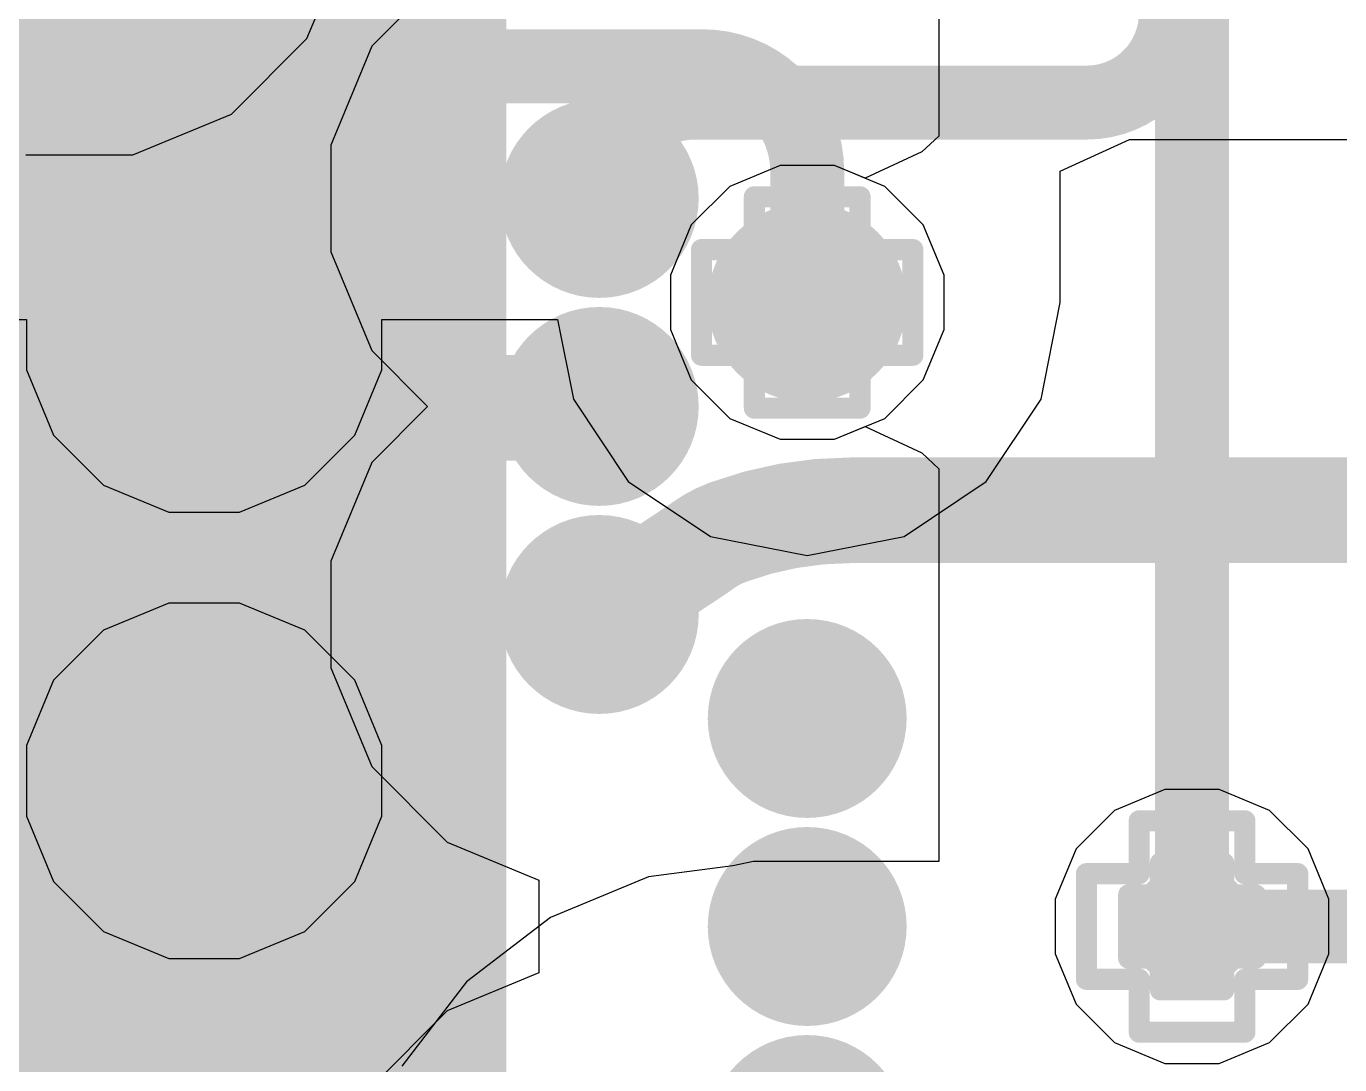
# Model space of a CAD drawing. Header units: inches. Extents: x -2 to 5376, y -4 to 5426.
# Drawn here: x 124.959 to 128.117, y 39.088 to 41.584 of the extents above; entities that cross this region are included whole.
import ezdxf

# ---------------------------------------------------------------- set-up
doc = ezdxf.new("R2010")
doc.units = ezdxf.units.IN
for name, color, linetype in [('Bottom Layer', 5, 'Continuous'), ('Drill Drawing', 1, 'Continuous'), ('Layer 1', 16, 'Continuous'), ('Layer 2', 76, 'Continuous'), ('Top Layer', 1, 'Continuous'), ('Top Paste', 8, 'Continuous'), ('Top Solder', 216, 'Continuous'), ('Via Holes', 16, 'Continuous')]:
    doc.layers.add(name, color=color, linetype=linetype)

# ---------------------------------------------------------------- blocks, each defined once
blk = doc.blocks.new('AQFN_73_EP_7_7__144')
at = {"layer": 'Top Layer'}
blk.add_hatch(color=1, dxfattribs=at).paths.add_polyline_path([(-2.425, 2.425), (2.425, 2.425), (2.425, -2.425), (-2.425, -2.425)])
h = blk.add_hatch(color=1, dxfattribs=at)
edge = h.paths.add_edge_path()
edge.add_arc((2.75, 2), 0.1375, 0, 360)
h = blk.add_hatch(color=1, dxfattribs=at)
edge = h.paths.add_edge_path()
edge.add_arc((3.25, 1.75), 0.1375, 0, 360)
h = blk.add_hatch(color=1, dxfattribs=at)
edge = h.paths.add_edge_path()
edge.add_arc((2.75, 1.5), 0.1375, 0, 360)
h = blk.add_hatch(color=1, dxfattribs=at)
edge = h.paths.add_edge_path()
edge.add_arc((2.75, 1), 0.1375, 0, 360)
h = blk.add_hatch(color=1, dxfattribs=at)
edge = h.paths.add_edge_path()
edge.add_arc((3.25, 0.75), 0.1375, 0, 360)
h = blk.add_hatch(color=1, dxfattribs=at)
edge = h.paths.add_edge_path()
edge.add_arc((3.25, 0.25), 0.1375, 0, 360)
at = {"layer": 'Top Paste'}
h = blk.add_hatch(color=8, dxfattribs=at)
edge = h.paths.add_edge_path()
edge.add_arc((2.75, 2), 0.1375, 0, 360)
h = blk.add_hatch(color=8, dxfattribs=at)
edge = h.paths.add_edge_path()
edge.add_arc((3.25, 1.75), 0.1375, 0, 360)
h = blk.add_hatch(color=8, dxfattribs=at)
edge = h.paths.add_edge_path()
edge.add_arc((2.75, 1.5), 0.1375, 0, 360)
h = blk.add_hatch(color=8, dxfattribs=at)
edge = h.paths.add_edge_path()
edge.add_arc((2.75, 1), 0.1375, 0, 360)
h = blk.add_hatch(color=8, dxfattribs=at)
edge = h.paths.add_edge_path()
edge.add_arc((3.25, 0.75), 0.1375, 0, 360)
h = blk.add_hatch(color=8, dxfattribs=at)
edge = h.paths.add_edge_path()
edge.add_arc((3.25, 0.25), 0.1375, 0, 360)
at = {"layer": 'Top Solder'}
blk.add_hatch(color=216, dxfattribs=at).paths.add_polyline_path([(-2.5266, 2.5266), (2.5266, 2.5266), (2.5266, -2.5266), (-2.5266, -2.5266)])
h = blk.add_hatch(color=216, dxfattribs=at)
edge = h.paths.add_edge_path()
edge.add_arc((2.75, 2), 0.2391, 0, 360)
h = blk.add_hatch(color=216, dxfattribs=at)
edge = h.paths.add_edge_path()
edge.add_arc((3.25, 1.75), 0.2391, 0, 360)
h = blk.add_hatch(color=216, dxfattribs=at)
edge = h.paths.add_edge_path()
edge.add_arc((2.75, 1.5), 0.2391, 0, 360)
h = blk.add_hatch(color=216, dxfattribs=at)
edge = h.paths.add_edge_path()
edge.add_arc((2.75, 1), 0.2391, 0, 360)
h = blk.add_hatch(color=216, dxfattribs=at)
edge = h.paths.add_edge_path()
edge.add_arc((3.25, 0.75), 0.2391, 0, 360)
h = blk.add_hatch(color=216, dxfattribs=at)
edge = h.paths.add_edge_path()
edge.add_arc((3.25, 0.25), 0.2391, 0, 360)
h = blk.add_hatch(color=216, dxfattribs=at)
edge = h.paths.add_edge_path()
edge.add_arc((3.25, -0.25), 0.2391, 0, 360)

msp = doc.modelspace()

# ---------------------------------------------------------------- hatches: boundary and pattern name
at = {"layer": 'Bottom Layer'}
h = msp.add_hatch(color=5, dxfattribs=at)
edge = h.paths.add_edge_path()
edge.add_arc((125.3866, 40.8434), 0.3, 0, 360)
h = msp.add_hatch(color=5, dxfattribs=at)
edge = h.paths.add_edge_path()
edge.add_arc((126.8366, 40.9204), 0.15, 0, 360)
h = msp.add_hatch(color=5, dxfattribs=at)
edge = h.paths.add_edge_path()
edge.add_arc((125.3866, 39.7704), 0.3, 0, 360)
h = msp.add_hatch(color=5, dxfattribs=at)
edge = h.paths.add_edge_path()
edge.add_arc((127.762, 39.4204), 0.15, 0, 360)
at = {"layer": 'Layer 1'}
h = msp.add_hatch(color=16, dxfattribs=at)
edge = h.paths.add_edge_path()
edge.add_arc((125.3866, 40.8434), 0.3, 0, 360)
h = msp.add_hatch(color=16, dxfattribs=at)
edge = h.paths.add_edge_path()
edge.add_arc((126.8366, 40.9204), 0.15, 0, 360)
h = msp.add_hatch(color=16, dxfattribs=at)
edge = h.paths.add_edge_path()
edge.add_arc((125.3866, 39.7704), 0.3, 0, 360)
h = msp.add_hatch(color=16, dxfattribs=at)
edge = h.paths.add_edge_path()
edge.add_arc((127.762, 39.4204), 0.15, 0, 360)
at = {"layer": 'Layer 2'}
h = msp.add_hatch(color=76, dxfattribs=at)
edge = h.paths.add_edge_path()
edge.add_arc((125.3866, 40.8434), 0.3, 0, 360)
h = msp.add_hatch(color=76, dxfattribs=at)
edge = h.paths.add_edge_path()
edge.add_arc((126.8366, 40.9204), 0.15, 0, 360)
h = msp.add_hatch(color=76, dxfattribs=at)
edge = h.paths.add_edge_path()
edge.add_arc((125.3866, 39.7704), 0.3, 0, 360)
h = msp.add_hatch(color=76, dxfattribs=at)
edge = h.paths.add_edge_path()
edge.add_arc((127.762, 39.4204), 0.15, 0, 360)
at = {"layer": 'Top Layer'}
h = msp.add_hatch(color=1, dxfattribs=at)
edge = h.paths.add_edge_path()
edge.add_arc((125.3866, 40.8434), 0.3, 0, 360)
h = msp.add_hatch(color=1, dxfattribs=at)
edge = h.paths.add_edge_path()
edge.add_arc((126.8366, 40.9204), 0.15, 0, 360)
h = msp.add_hatch(color=1, dxfattribs=at)
edge = h.paths.add_edge_path()
edge.add_arc((125.3866, 39.7704), 0.3, 0, 360)
h = msp.add_hatch(color=1, dxfattribs=at)
edge = h.paths.add_edge_path()
edge.add_arc((127.762, 39.4204), 0.15, 0, 360)
at = {"layer": 'Via Holes'}
h = msp.add_hatch(color=7, dxfattribs=at)
edge = h.paths.add_edge_path()
edge.add_arc((125.3866, 40.8434), 0.15, 0, 360)
h = msp.add_hatch(color=7, dxfattribs=at)
edge = h.paths.add_edge_path()
edge.add_arc((126.8366, 40.9204), 0.075, 0, 360)
h = msp.add_hatch(color=7, dxfattribs=at)
edge = h.paths.add_edge_path()
edge.add_arc((125.3866, 39.7704), 0.15, 0, 360)
h = msp.add_hatch(color=7, dxfattribs=at)
edge = h.paths.add_edge_path()
edge.add_arc((127.762, 39.4204), 0.075, 0, 360)

# ---------------------------------------------------------------- linework, layer by layer
at = {"layer": 'Bottom Layer'}
for p, q in [((126.7712, 41.2494), (126.6502, 41.1993)), ((126.902, 41.2494), (126.7712, 41.2494)), ((127.023, 41.1993), (126.902, 41.2494)), ((126.6502, 41.1993), (126.5577, 41.1068)), ((127.1155, 41.1068), (127.023, 41.1993)), ((126.5577, 41.1068), (126.5076, 40.9858)), ((127.1656, 40.9858), (127.1155, 41.1068)), ((126.5076, 40.9858), (126.5076, 40.855)), ((127.1656, 40.855), (127.1656, 40.9858)), ((126.5076, 40.855), (126.5577, 40.734)), ((127.1155, 40.734), (127.1656, 40.855)), ((126.5577, 40.734), (126.6502, 40.6415)), ((127.023, 40.6415), (127.1155, 40.734)), ((126.6502, 40.6415), (126.7712, 40.5914)), ((126.902, 40.5914), (127.023, 40.6415)), ((126.7712, 40.5914), (126.902, 40.5914)), ((127.6966, 39.7494), (127.5756, 39.6993)), ((127.8274, 39.7494), (127.6966, 39.7494)), ((127.9484, 39.6993), (127.8274, 39.7494)), ((127.5756, 39.6993), (127.4831, 39.6068)), ((128.0409, 39.6068), (127.9484, 39.6993)), ((127.4831, 39.6068), (127.433, 39.4858)), ((128.091, 39.4858), (128.0409, 39.6068)), ((127.433, 39.4858), (127.433, 39.355)), ((128.091, 39.355), (128.091, 39.4858)), ((127.433, 39.355), (127.4831, 39.234)), ((128.0409, 39.234), (128.091, 39.355)), ((127.4831, 39.234), (127.5756, 39.1415)), ((127.9484, 39.1415), (128.0409, 39.234)), ((127.5756, 39.1415), (127.6966, 39.0914)), ((127.8274, 39.0914), (127.9484, 39.1415)), ((127.6966, 39.0914), (127.8274, 39.0914))]:
    msp.add_line(p, q, dxfattribs=at)
at = {"layer": 'Drill Drawing'}
for points in [[(126.7096, 41.0474, 0.0508, 0.0508, 0), (126.7096, 41.1744, 0.0508, 0.0508, 0)], [(126.7096, 41.1744, 0.0508, 0.0508, 0), (126.9636, 41.1744, 0.0508, 0.0508, 0)], [(126.9636, 41.0474, 0.0508, 0.0508, 0), (126.9636, 41.1744, 0.0508, 0.0508, 0)], [(125.1326, 41.0974, 0.0508, 0.0508, 0), (125.3866, 40.9704, 0.0508, 0.0508, 0)], [(125.1326, 41.0974, 0.0508, 0.0508, 0), (125.2596, 40.8434, 0.0508, 0.0508, 0)], [(125.3866, 40.9704, 0.0508, 0.0508, 0), (125.6406, 41.0974, 0.0508, 0.0508, 0)], [(125.5136, 40.8434, 0.0508, 0.0508, 0), (125.6406, 41.0974, 0.0508, 0.0508, 0)], [(126.7604, 40.9966, 0.0508, 0.0508, 0), (126.7604, 41.0728, 0.0508, 0.0508, 0)], [(126.7604, 41.0728, 0.0508, 0.0508, 0), (126.9128, 41.0728, 0.0508, 0.0508, 0)], [(126.9128, 40.9966, 0.0508, 0.0508, 0), (126.9128, 41.0728, 0.0508, 0.0508, 0)], [(126.5826, 40.7934, 0.0508, 0.0508, 0), (126.5826, 41.0474, 0.0508, 0.0508, 0)], [(126.5826, 41.0474, 0.0508, 0.0508, 0), (126.7096, 41.0474, 0.0508, 0.0508, 0)], [(126.9636, 41.0474, 0.0508, 0.0508, 0), (127.0906, 41.0474, 0.0508, 0.0508, 0)], [(127.0906, 40.7934, 0.0508, 0.0508, 0), (127.0906, 41.0474, 0.0508, 0.0508, 0)], [(125.2342, 40.9958, 0.0508, 0.0508, 0), (125.3866, 40.9196, 0.0508, 0.0508, 0)], [(125.2342, 40.9958, 0.0508, 0.0508, 0), (125.3104, 40.8434, 0.0508, 0.0508, 0)], [(125.3866, 40.9196, 0.0508, 0.0508, 0), (125.539, 40.9958, 0.0508, 0.0508, 0)], [(125.4628, 40.8434, 0.0508, 0.0508, 0), (125.539, 40.9958, 0.0508, 0.0508, 0)], [(126.6842, 40.8442, 0.0508, 0.0508, 0), (126.6842, 40.9966, 0.0508, 0.0508, 0)], [(126.6842, 40.9966, 0.0508, 0.0508, 0), (126.7604, 40.9966, 0.0508, 0.0508, 0)], [(126.9128, 40.9966, 0.0508, 0.0508, 0), (126.989, 40.9966, 0.0508, 0.0508, 0)], [(126.989, 40.8442, 0.0508, 0.0508, 0), (126.989, 40.9966, 0.0508, 0.0508, 0)], [(125.1326, 40.5894, 0.0508, 0.0508, 0), (125.2596, 40.8434, 0.0508, 0.0508, 0)], [(125.2342, 40.691, 0.0508, 0.0508, 0), (125.3104, 40.8434, 0.0508, 0.0508, 0)], [(125.4628, 40.8434, 0.0508, 0.0508, 0), (125.539, 40.691, 0.0508, 0.0508, 0)], [(125.5136, 40.8434, 0.0508, 0.0508, 0), (125.6406, 40.5894, 0.0508, 0.0508, 0)], [(126.6842, 40.8442, 0.0508, 0.0508, 0), (126.7604, 40.8442, 0.0508, 0.0508, 0)], [(126.7604, 40.768, 0.0508, 0.0508, 0), (126.7604, 40.8442, 0.0508, 0.0508, 0)], [(126.9128, 40.8442, 0.0508, 0.0508, 0), (126.989, 40.8442, 0.0508, 0.0508, 0)], [(126.9128, 40.768, 0.0508, 0.0508, 0), (126.9128, 40.8442, 0.0508, 0.0508, 0)], [(126.5826, 40.7934, 0.0508, 0.0508, 0), (126.7096, 40.7934, 0.0508, 0.0508, 0)], [(126.7096, 40.6664, 0.0508, 0.0508, 0), (126.7096, 40.7934, 0.0508, 0.0508, 0)], [(126.9636, 40.7934, 0.0508, 0.0508, 0), (127.0906, 40.7934, 0.0508, 0.0508, 0)], [(126.9636, 40.6664, 0.0508, 0.0508, 0), (126.9636, 40.7934, 0.0508, 0.0508, 0)], [(125.2342, 40.691, 0.0508, 0.0508, 0), (125.3866, 40.7672, 0.0508, 0.0508, 0)], [(125.3866, 40.7672, 0.0508, 0.0508, 0), (125.539, 40.691, 0.0508, 0.0508, 0)], [(126.7604, 40.768, 0.0508, 0.0508, 0), (126.9128, 40.768, 0.0508, 0.0508, 0)], [(125.1326, 40.5894, 0.0508, 0.0508, 0), (125.3866, 40.7164, 0.0508, 0.0508, 0)], [(125.3866, 40.7164, 0.0508, 0.0508, 0), (125.6406, 40.5894, 0.0508, 0.0508, 0)], [(126.7096, 40.6664, 0.0508, 0.0508, 0), (126.9636, 40.6664, 0.0508, 0.0508, 0)], [(125.1326, 40.0244, 0.0508, 0.0508, 0), (125.3866, 39.8974, 0.0508, 0.0508, 0)], [(125.1326, 40.0244, 0.0508, 0.0508, 0), (125.2596, 39.7704, 0.0508, 0.0508, 0)], [(125.3866, 39.8974, 0.0508, 0.0508, 0), (125.6406, 40.0244, 0.0508, 0.0508, 0)], [(125.5136, 39.7704, 0.0508, 0.0508, 0), (125.6406, 40.0244, 0.0508, 0.0508, 0)], [(125.2342, 39.9228, 0.0508, 0.0508, 0), (125.3866, 39.8466, 0.0508, 0.0508, 0)], [(125.2342, 39.9228, 0.0508, 0.0508, 0), (125.3104, 39.7704, 0.0508, 0.0508, 0)], [(125.3866, 39.8466, 0.0508, 0.0508, 0), (125.539, 39.9228, 0.0508, 0.0508, 0)], [(125.4628, 39.7704, 0.0508, 0.0508, 0), (125.539, 39.9228, 0.0508, 0.0508, 0)], [(125.1326, 39.5164, 0.0508, 0.0508, 0), (125.2596, 39.7704, 0.0508, 0.0508, 0)], [(125.2342, 39.618, 0.0508, 0.0508, 0), (125.3104, 39.7704, 0.0508, 0.0508, 0)], [(125.4628, 39.7704, 0.0508, 0.0508, 0), (125.539, 39.618, 0.0508, 0.0508, 0)], [(125.5136, 39.7704, 0.0508, 0.0508, 0), (125.6406, 39.5164, 0.0508, 0.0508, 0)], [(125.2342, 39.618, 0.0508, 0.0508, 0), (125.3866, 39.6942, 0.0508, 0.0508, 0)], [(125.3866, 39.6942, 0.0508, 0.0508, 0), (125.539, 39.618, 0.0508, 0.0508, 0)], [(127.635, 39.5474, 0.0508, 0.0508, 0), (127.635, 39.6744, 0.0508, 0.0508, 0)], [(127.635, 39.6744, 0.0508, 0.0508, 0), (127.889, 39.6744, 0.0508, 0.0508, 0)], [(127.889, 39.5474, 0.0508, 0.0508, 0), (127.889, 39.6744, 0.0508, 0.0508, 0)], [(125.1326, 39.5164, 0.0508, 0.0508, 0), (125.3866, 39.6434, 0.0508, 0.0508, 0)], [(125.3866, 39.6434, 0.0508, 0.0508, 0), (125.6406, 39.5164, 0.0508, 0.0508, 0)], [(127.508, 39.2934, 0.0508, 0.0508, 0), (127.508, 39.5474, 0.0508, 0.0508, 0)], [(127.508, 39.5474, 0.0508, 0.0508, 0), (127.635, 39.5474, 0.0508, 0.0508, 0)], [(127.6858, 39.4966, 0.0508, 0.0508, 0), (127.6858, 39.5728, 0.0508, 0.0508, 0)], [(127.6858, 39.5728, 0.0508, 0.0508, 0), (127.8382, 39.5728, 0.0508, 0.0508, 0)], [(127.8382, 39.4966, 0.0508, 0.0508, 0), (127.8382, 39.5728, 0.0508, 0.0508, 0)], [(127.889, 39.5474, 0.0508, 0.0508, 0), (128.016, 39.5474, 0.0508, 0.0508, 0)], [(128.016, 39.2934, 0.0508, 0.0508, 0), (128.016, 39.5474, 0.0508, 0.0508, 0)], [(127.6096, 39.3442, 0.0508, 0.0508, 0), (127.6096, 39.4966, 0.0508, 0.0508, 0)], [(127.6096, 39.4966, 0.0508, 0.0508, 0), (127.6858, 39.4966, 0.0508, 0.0508, 0)], [(127.8382, 39.4966, 0.0508, 0.0508, 0), (127.9144, 39.4966, 0.0508, 0.0508, 0)], [(127.9144, 39.3442, 0.0508, 0.0508, 0), (127.9144, 39.4966, 0.0508, 0.0508, 0)], [(127.6096, 39.3442, 0.0508, 0.0508, 0), (127.6858, 39.3442, 0.0508, 0.0508, 0)], [(127.6858, 39.268, 0.0508, 0.0508, 0), (127.6858, 39.3442, 0.0508, 0.0508, 0)], [(127.8382, 39.3442, 0.0508, 0.0508, 0), (127.9144, 39.3442, 0.0508, 0.0508, 0)], [(127.8382, 39.268, 0.0508, 0.0508, 0), (127.8382, 39.3442, 0.0508, 0.0508, 0)], [(127.508, 39.2934, 0.0508, 0.0508, 0), (127.635, 39.2934, 0.0508, 0.0508, 0)], [(127.635, 39.1664, 0.0508, 0.0508, 0), (127.635, 39.2934, 0.0508, 0.0508, 0)], [(127.889, 39.2934, 0.0508, 0.0508, 0), (128.016, 39.2934, 0.0508, 0.0508, 0)], [(127.889, 39.1664, 0.0508, 0.0508, 0), (127.889, 39.2934, 0.0508, 0.0508, 0)], [(127.6858, 39.268, 0.0508, 0.0508, 0), (127.8382, 39.268, 0.0508, 0.0508, 0)], [(127.635, 39.1664, 0.0508, 0.0508, 0), (127.889, 39.1664, 0.0508, 0.0508, 0)]]:
    msp.add_lwpolyline(points, format="xyseb", dxfattribs=at)
for points in [[(126.6969, 41.1744, 0.0254, 0.0254, 1), (126.7223, 41.1744, 0.0254, 0.0254, 1)], [(126.6969, 41.1744, 0.0254, 0.0254, 1), (126.7223, 41.1744, 0.0254, 0.0254, 1)], [(126.9509, 41.1744, 0.0254, 0.0254, 1), (126.9763, 41.1744, 0.0254, 0.0254, 1)], [(126.9509, 41.1744, 0.0254, 0.0254, 1), (126.9763, 41.1744, 0.0254, 0.0254, 1)], [(125.1199, 41.0974, 0.0254, 0.0254, 1), (125.1453, 41.0974, 0.0254, 0.0254, 1)], [(125.1199, 41.0974, 0.0254, 0.0254, 1), (125.1453, 41.0974, 0.0254, 0.0254, 1)], [(125.6279, 41.0974, 0.0254, 0.0254, 1), (125.6533, 41.0974, 0.0254, 0.0254, 1)], [(125.6279, 41.0974, 0.0254, 0.0254, 1), (125.6533, 41.0974, 0.0254, 0.0254, 1)], [(126.7477, 41.0728, 0.0254, 0.0254, 1), (126.7731, 41.0728, 0.0254, 0.0254, 1)], [(126.7477, 41.0728, 0.0254, 0.0254, 1), (126.7731, 41.0728, 0.0254, 0.0254, 1)], [(126.9001, 41.0728, 0.0254, 0.0254, 1), (126.9255, 41.0728, 0.0254, 0.0254, 1)], [(126.9001, 41.0728, 0.0254, 0.0254, 1), (126.9255, 41.0728, 0.0254, 0.0254, 1)], [(126.5699, 41.0474, 0.0254, 0.0254, 1), (126.5953, 41.0474, 0.0254, 0.0254, 1)], [(126.5699, 41.0474, 0.0254, 0.0254, 1), (126.5953, 41.0474, 0.0254, 0.0254, 1)], [(126.6969, 41.0474, 0.0254, 0.0254, 1), (126.7223, 41.0474, 0.0254, 0.0254, 1)], [(126.6969, 41.0474, 0.0254, 0.0254, 1), (126.7223, 41.0474, 0.0254, 0.0254, 1)], [(126.9509, 41.0474, 0.0254, 0.0254, 1), (126.9763, 41.0474, 0.0254, 0.0254, 1)], [(126.9509, 41.0474, 0.0254, 0.0254, 1), (126.9763, 41.0474, 0.0254, 0.0254, 1)], [(127.0779, 41.0474, 0.0254, 0.0254, 1), (127.1033, 41.0474, 0.0254, 0.0254, 1)], [(127.0779, 41.0474, 0.0254, 0.0254, 1), (127.1033, 41.0474, 0.0254, 0.0254, 1)], [(125.2215, 40.9958, 0.0254, 0.0254, 1), (125.2469, 40.9958, 0.0254, 0.0254, 1)], [(125.2215, 40.9958, 0.0254, 0.0254, 1), (125.2469, 40.9958, 0.0254, 0.0254, 1)], [(125.3739, 40.9704, 0.0254, 0.0254, 1), (125.3993, 40.9704, 0.0254, 0.0254, 1)], [(125.3739, 40.9704, 0.0254, 0.0254, 1), (125.3993, 40.9704, 0.0254, 0.0254, 1)], [(125.5263, 40.9958, 0.0254, 0.0254, 1), (125.5517, 40.9958, 0.0254, 0.0254, 1)], [(125.5263, 40.9958, 0.0254, 0.0254, 1), (125.5517, 40.9958, 0.0254, 0.0254, 1)], [(126.6715, 40.9966, 0.0254, 0.0254, 1), (126.6969, 40.9966, 0.0254, 0.0254, 1)], [(126.6715, 40.9966, 0.0254, 0.0254, 1), (126.6969, 40.9966, 0.0254, 0.0254, 1)], [(126.7477, 40.9966, 0.0254, 0.0254, 1), (126.7731, 40.9966, 0.0254, 0.0254, 1)], [(126.7477, 40.9966, 0.0254, 0.0254, 1), (126.7731, 40.9966, 0.0254, 0.0254, 1)], [(126.9001, 40.9966, 0.0254, 0.0254, 1), (126.9255, 40.9966, 0.0254, 0.0254, 1)], [(126.9001, 40.9966, 0.0254, 0.0254, 1), (126.9255, 40.9966, 0.0254, 0.0254, 1)], [(126.9763, 40.9966, 0.0254, 0.0254, 1), (127.0017, 40.9966, 0.0254, 0.0254, 1)], [(126.9763, 40.9966, 0.0254, 0.0254, 1), (127.0017, 40.9966, 0.0254, 0.0254, 1)], [(125.3739, 40.9196, 0.0254, 0.0254, 1), (125.3993, 40.9196, 0.0254, 0.0254, 1)], [(125.3739, 40.9196, 0.0254, 0.0254, 1), (125.3993, 40.9196, 0.0254, 0.0254, 1)], [(125.2469, 40.8434, 0.0254, 0.0254, 1), (125.2723, 40.8434, 0.0254, 0.0254, 1)], [(125.2469, 40.8434, 0.0254, 0.0254, 1), (125.2723, 40.8434, 0.0254, 0.0254, 1)], [(125.2977, 40.8434, 0.0254, 0.0254, 1), (125.3231, 40.8434, 0.0254, 0.0254, 1)], [(125.2977, 40.8434, 0.0254, 0.0254, 1), (125.3231, 40.8434, 0.0254, 0.0254, 1)], [(125.4501, 40.8434, 0.0254, 0.0254, 1), (125.4755, 40.8434, 0.0254, 0.0254, 1)], [(125.4501, 40.8434, 0.0254, 0.0254, 1), (125.4755, 40.8434, 0.0254, 0.0254, 1)], [(125.5009, 40.8434, 0.0254, 0.0254, 1), (125.5263, 40.8434, 0.0254, 0.0254, 1)], [(125.5009, 40.8434, 0.0254, 0.0254, 1), (125.5263, 40.8434, 0.0254, 0.0254, 1)], [(126.6715, 40.8442, 0.0254, 0.0254, 1), (126.6969, 40.8442, 0.0254, 0.0254, 1)], [(126.6715, 40.8442, 0.0254, 0.0254, 1), (126.6969, 40.8442, 0.0254, 0.0254, 1)], [(126.7477, 40.8442, 0.0254, 0.0254, 1), (126.7731, 40.8442, 0.0254, 0.0254, 1)], [(126.7477, 40.8442, 0.0254, 0.0254, 1), (126.7731, 40.8442, 0.0254, 0.0254, 1)], [(126.9001, 40.8442, 0.0254, 0.0254, 1), (126.9255, 40.8442, 0.0254, 0.0254, 1)], [(126.9001, 40.8442, 0.0254, 0.0254, 1), (126.9255, 40.8442, 0.0254, 0.0254, 1)], [(126.9763, 40.8442, 0.0254, 0.0254, 1), (127.0017, 40.8442, 0.0254, 0.0254, 1)], [(126.9763, 40.8442, 0.0254, 0.0254, 1), (127.0017, 40.8442, 0.0254, 0.0254, 1)], [(126.5699, 40.7934, 0.0254, 0.0254, 1), (126.5953, 40.7934, 0.0254, 0.0254, 1)], [(126.5699, 40.7934, 0.0254, 0.0254, 1), (126.5953, 40.7934, 0.0254, 0.0254, 1)], [(126.6969, 40.7934, 0.0254, 0.0254, 1), (126.7223, 40.7934, 0.0254, 0.0254, 1)], [(126.6969, 40.7934, 0.0254, 0.0254, 1), (126.7223, 40.7934, 0.0254, 0.0254, 1)], [(126.9509, 40.7934, 0.0254, 0.0254, 1), (126.9763, 40.7934, 0.0254, 0.0254, 1)], [(126.9509, 40.7934, 0.0254, 0.0254, 1), (126.9763, 40.7934, 0.0254, 0.0254, 1)], [(127.0779, 40.7934, 0.0254, 0.0254, 1), (127.1033, 40.7934, 0.0254, 0.0254, 1)], [(127.0779, 40.7934, 0.0254, 0.0254, 1), (127.1033, 40.7934, 0.0254, 0.0254, 1)], [(125.3739, 40.7672, 0.0254, 0.0254, 1), (125.3993, 40.7672, 0.0254, 0.0254, 1)], [(125.3739, 40.7672, 0.0254, 0.0254, 1), (125.3993, 40.7672, 0.0254, 0.0254, 1)], [(126.7477, 40.768, 0.0254, 0.0254, 1), (126.7731, 40.768, 0.0254, 0.0254, 1)], [(126.7477, 40.768, 0.0254, 0.0254, 1), (126.7731, 40.768, 0.0254, 0.0254, 1)], [(126.9001, 40.768, 0.0254, 0.0254, 1), (126.9255, 40.768, 0.0254, 0.0254, 1)], [(126.9001, 40.768, 0.0254, 0.0254, 1), (126.9255, 40.768, 0.0254, 0.0254, 1)], [(125.3739, 40.7164, 0.0254, 0.0254, 1), (125.3993, 40.7164, 0.0254, 0.0254, 1)], [(125.3739, 40.7164, 0.0254, 0.0254, 1), (125.3993, 40.7164, 0.0254, 0.0254, 1)], [(125.2215, 40.691, 0.0254, 0.0254, 1), (125.2469, 40.691, 0.0254, 0.0254, 1)], [(125.2215, 40.691, 0.0254, 0.0254, 1), (125.2469, 40.691, 0.0254, 0.0254, 1)], [(125.5263, 40.691, 0.0254, 0.0254, 1), (125.5517, 40.691, 0.0254, 0.0254, 1)], [(125.5263, 40.691, 0.0254, 0.0254, 1), (125.5517, 40.691, 0.0254, 0.0254, 1)], [(126.6969, 40.6664, 0.0254, 0.0254, 1), (126.7223, 40.6664, 0.0254, 0.0254, 1)], [(126.6969, 40.6664, 0.0254, 0.0254, 1), (126.7223, 40.6664, 0.0254, 0.0254, 1)], [(126.9509, 40.6664, 0.0254, 0.0254, 1), (126.9763, 40.6664, 0.0254, 0.0254, 1)], [(126.9509, 40.6664, 0.0254, 0.0254, 1), (126.9763, 40.6664, 0.0254, 0.0254, 1)], [(125.1199, 40.5894, 0.0254, 0.0254, 1), (125.1453, 40.5894, 0.0254, 0.0254, 1)], [(125.1199, 40.5894, 0.0254, 0.0254, 1), (125.1453, 40.5894, 0.0254, 0.0254, 1)], [(125.6279, 40.5894, 0.0254, 0.0254, 1), (125.6533, 40.5894, 0.0254, 0.0254, 1)], [(125.6279, 40.5894, 0.0254, 0.0254, 1), (125.6533, 40.5894, 0.0254, 0.0254, 1)], [(125.1199, 40.0244, 0.0254, 0.0254, 1), (125.1453, 40.0244, 0.0254, 0.0254, 1)], [(125.1199, 40.0244, 0.0254, 0.0254, 1), (125.1453, 40.0244, 0.0254, 0.0254, 1)], [(125.6279, 40.0244, 0.0254, 0.0254, 1), (125.6533, 40.0244, 0.0254, 0.0254, 1)], [(125.6279, 40.0244, 0.0254, 0.0254, 1), (125.6533, 40.0244, 0.0254, 0.0254, 1)], [(125.2215, 39.9228, 0.0254, 0.0254, 1), (125.2469, 39.9228, 0.0254, 0.0254, 1)], [(125.2215, 39.9228, 0.0254, 0.0254, 1), (125.2469, 39.9228, 0.0254, 0.0254, 1)], [(125.3739, 39.8974, 0.0254, 0.0254, 1), (125.3993, 39.8974, 0.0254, 0.0254, 1)], [(125.3739, 39.8974, 0.0254, 0.0254, 1), (125.3993, 39.8974, 0.0254, 0.0254, 1)], [(125.5263, 39.9228, 0.0254, 0.0254, 1), (125.5517, 39.9228, 0.0254, 0.0254, 1)], [(125.5263, 39.9228, 0.0254, 0.0254, 1), (125.5517, 39.9228, 0.0254, 0.0254, 1)], [(125.3739, 39.8466, 0.0254, 0.0254, 1), (125.3993, 39.8466, 0.0254, 0.0254, 1)], [(125.3739, 39.8466, 0.0254, 0.0254, 1), (125.3993, 39.8466, 0.0254, 0.0254, 1)], [(125.2469, 39.7704, 0.0254, 0.0254, 1), (125.2723, 39.7704, 0.0254, 0.0254, 1)], [(125.2469, 39.7704, 0.0254, 0.0254, 1), (125.2723, 39.7704, 0.0254, 0.0254, 1)], [(125.2977, 39.7704, 0.0254, 0.0254, 1), (125.3231, 39.7704, 0.0254, 0.0254, 1)], [(125.2977, 39.7704, 0.0254, 0.0254, 1), (125.3231, 39.7704, 0.0254, 0.0254, 1)], [(125.4501, 39.7704, 0.0254, 0.0254, 1), (125.4755, 39.7704, 0.0254, 0.0254, 1)], [(125.4501, 39.7704, 0.0254, 0.0254, 1), (125.4755, 39.7704, 0.0254, 0.0254, 1)], [(125.5009, 39.7704, 0.0254, 0.0254, 1), (125.5263, 39.7704, 0.0254, 0.0254, 1)], [(125.5009, 39.7704, 0.0254, 0.0254, 1), (125.5263, 39.7704, 0.0254, 0.0254, 1)], [(125.3739, 39.6942, 0.0254, 0.0254, 1), (125.3993, 39.6942, 0.0254, 0.0254, 1)], [(125.3739, 39.6942, 0.0254, 0.0254, 1), (125.3993, 39.6942, 0.0254, 0.0254, 1)], [(127.6223, 39.6744, 0.0254, 0.0254, 1), (127.6477, 39.6744, 0.0254, 0.0254, 1)], [(127.6223, 39.6744, 0.0254, 0.0254, 1), (127.6477, 39.6744, 0.0254, 0.0254, 1)], [(127.8763, 39.6744, 0.0254, 0.0254, 1), (127.9017, 39.6744, 0.0254, 0.0254, 1)], [(127.8763, 39.6744, 0.0254, 0.0254, 1), (127.9017, 39.6744, 0.0254, 0.0254, 1)], [(125.3739, 39.6434, 0.0254, 0.0254, 1), (125.3993, 39.6434, 0.0254, 0.0254, 1)], [(125.3739, 39.6434, 0.0254, 0.0254, 1), (125.3993, 39.6434, 0.0254, 0.0254, 1)], [(125.2215, 39.618, 0.0254, 0.0254, 1), (125.2469, 39.618, 0.0254, 0.0254, 1)], [(125.2215, 39.618, 0.0254, 0.0254, 1), (125.2469, 39.618, 0.0254, 0.0254, 1)], [(125.5263, 39.618, 0.0254, 0.0254, 1), (125.5517, 39.618, 0.0254, 0.0254, 1)], [(125.5263, 39.618, 0.0254, 0.0254, 1), (125.5517, 39.618, 0.0254, 0.0254, 1)], [(127.4953, 39.5474, 0.0254, 0.0254, 1), (127.5207, 39.5474, 0.0254, 0.0254, 1)], [(127.4953, 39.5474, 0.0254, 0.0254, 1), (127.5207, 39.5474, 0.0254, 0.0254, 1)], [(127.6223, 39.5474, 0.0254, 0.0254, 1), (127.6477, 39.5474, 0.0254, 0.0254, 1)], [(127.6223, 39.5474, 0.0254, 0.0254, 1), (127.6477, 39.5474, 0.0254, 0.0254, 1)], [(127.6731, 39.5728, 0.0254, 0.0254, 1), (127.6985, 39.5728, 0.0254, 0.0254, 1)], [(127.6731, 39.5728, 0.0254, 0.0254, 1), (127.6985, 39.5728, 0.0254, 0.0254, 1)], [(127.8255, 39.5728, 0.0254, 0.0254, 1), (127.8509, 39.5728, 0.0254, 0.0254, 1)], [(127.8255, 39.5728, 0.0254, 0.0254, 1), (127.8509, 39.5728, 0.0254, 0.0254, 1)], [(127.8763, 39.5474, 0.0254, 0.0254, 1), (127.9017, 39.5474, 0.0254, 0.0254, 1)], [(127.8763, 39.5474, 0.0254, 0.0254, 1), (127.9017, 39.5474, 0.0254, 0.0254, 1)], [(128.0033, 39.5474, 0.0254, 0.0254, 1), (128.0287, 39.5474, 0.0254, 0.0254, 1)], [(128.0033, 39.5474, 0.0254, 0.0254, 1), (128.0287, 39.5474, 0.0254, 0.0254, 1)], [(125.1199, 39.5164, 0.0254, 0.0254, 1), (125.1453, 39.5164, 0.0254, 0.0254, 1)], [(125.1199, 39.5164, 0.0254, 0.0254, 1), (125.1453, 39.5164, 0.0254, 0.0254, 1)], [(125.6279, 39.5164, 0.0254, 0.0254, 1), (125.6533, 39.5164, 0.0254, 0.0254, 1)], [(125.6279, 39.5164, 0.0254, 0.0254, 1), (125.6533, 39.5164, 0.0254, 0.0254, 1)], [(127.5969, 39.4966, 0.0254, 0.0254, 1), (127.6223, 39.4966, 0.0254, 0.0254, 1)], [(127.5969, 39.4966, 0.0254, 0.0254, 1), (127.6223, 39.4966, 0.0254, 0.0254, 1)], [(127.6731, 39.4966, 0.0254, 0.0254, 1), (127.6985, 39.4966, 0.0254, 0.0254, 1)], [(127.6731, 39.4966, 0.0254, 0.0254, 1), (127.6985, 39.4966, 0.0254, 0.0254, 1)], [(127.8255, 39.4966, 0.0254, 0.0254, 1), (127.8509, 39.4966, 0.0254, 0.0254, 1)], [(127.8255, 39.4966, 0.0254, 0.0254, 1), (127.8509, 39.4966, 0.0254, 0.0254, 1)], [(127.9017, 39.4966, 0.0254, 0.0254, 1), (127.9271, 39.4966, 0.0254, 0.0254, 1)], [(127.9017, 39.4966, 0.0254, 0.0254, 1), (127.9271, 39.4966, 0.0254, 0.0254, 1)], [(127.5969, 39.3442, 0.0254, 0.0254, 1), (127.6223, 39.3442, 0.0254, 0.0254, 1)], [(127.5969, 39.3442, 0.0254, 0.0254, 1), (127.6223, 39.3442, 0.0254, 0.0254, 1)], [(127.6731, 39.3442, 0.0254, 0.0254, 1), (127.6985, 39.3442, 0.0254, 0.0254, 1)], [(127.6731, 39.3442, 0.0254, 0.0254, 1), (127.6985, 39.3442, 0.0254, 0.0254, 1)], [(127.8255, 39.3442, 0.0254, 0.0254, 1), (127.8509, 39.3442, 0.0254, 0.0254, 1)], [(127.8255, 39.3442, 0.0254, 0.0254, 1), (127.8509, 39.3442, 0.0254, 0.0254, 1)], [(127.9017, 39.3442, 0.0254, 0.0254, 1), (127.9271, 39.3442, 0.0254, 0.0254, 1)], [(127.9017, 39.3442, 0.0254, 0.0254, 1), (127.9271, 39.3442, 0.0254, 0.0254, 1)], [(127.4953, 39.2934, 0.0254, 0.0254, 1), (127.5207, 39.2934, 0.0254, 0.0254, 1)], [(127.4953, 39.2934, 0.0254, 0.0254, 1), (127.5207, 39.2934, 0.0254, 0.0254, 1)], [(127.6223, 39.2934, 0.0254, 0.0254, 1), (127.6477, 39.2934, 0.0254, 0.0254, 1)], [(127.6223, 39.2934, 0.0254, 0.0254, 1), (127.6477, 39.2934, 0.0254, 0.0254, 1)], [(127.8763, 39.2934, 0.0254, 0.0254, 1), (127.9017, 39.2934, 0.0254, 0.0254, 1)], [(127.8763, 39.2934, 0.0254, 0.0254, 1), (127.9017, 39.2934, 0.0254, 0.0254, 1)], [(128.0033, 39.2934, 0.0254, 0.0254, 1), (128.0287, 39.2934, 0.0254, 0.0254, 1)], [(128.0033, 39.2934, 0.0254, 0.0254, 1), (128.0287, 39.2934, 0.0254, 0.0254, 1)], [(127.6731, 39.268, 0.0254, 0.0254, 1), (127.6985, 39.268, 0.0254, 0.0254, 1)], [(127.6731, 39.268, 0.0254, 0.0254, 1), (127.6985, 39.268, 0.0254, 0.0254, 1)], [(127.8255, 39.268, 0.0254, 0.0254, 1), (127.8509, 39.268, 0.0254, 0.0254, 1)], [(127.8255, 39.268, 0.0254, 0.0254, 1), (127.8509, 39.268, 0.0254, 0.0254, 1)], [(127.6223, 39.1664, 0.0254, 0.0254, 1), (127.6477, 39.1664, 0.0254, 0.0254, 1)], [(127.6223, 39.1664, 0.0254, 0.0254, 1), (127.6477, 39.1664, 0.0254, 0.0254, 1)], [(127.8763, 39.1664, 0.0254, 0.0254, 1), (127.9017, 39.1664, 0.0254, 0.0254, 1)], [(127.8763, 39.1664, 0.0254, 0.0254, 1), (127.9017, 39.1664, 0.0254, 0.0254, 1)]]:
    msp.add_lwpolyline(points, format="xyseb", close=True, dxfattribs=at)
at = {"layer": 'Layer 1'}
for p, q in [((127.1534, 46.4931), (127.1534, 41.3203)), ((127.1534, 41.3203), (127.1123, 41.2821)), ((127.1123, 41.2821), (126.9756, 41.2189)), ((126.7712, 41.2494), (126.6502, 41.1993)), ((126.902, 41.2494), (126.7712, 41.2494)), ((126.9756, 41.2189), (126.902, 41.2494)), ((126.6502, 41.1993), (126.5577, 41.1068)), ((126.5577, 41.1068), (126.5076, 40.9858)), ((126.5076, 40.9858), (126.5076, 40.855)), ((126.5076, 40.855), (126.5577, 40.734)), ((126.5577, 40.734), (126.6502, 40.6415)), ((126.6502, 40.6415), (126.7712, 40.5914)), ((126.902, 40.5914), (126.9756, 40.6219)), ((126.9756, 40.6219), (127.1123, 40.5587)), ((126.7712, 40.5914), (126.902, 40.5914)), ((127.1123, 40.5587), (127.1534, 40.5205)), ((127.1534, 40.5205), (127.1534, 39.5763)), ((126.7075, 39.5763), (126.6578, 39.5665)), ((127.1534, 39.5763), (126.7075, 39.5763)), ((126.4549, 39.5397), (126.2194, 39.4422)), ((126.6578, 39.5665), (126.4549, 39.5397)), ((126.2194, 39.4422), (126.0173, 39.2871)), ((126.0173, 39.2871), (125.8621, 39.0849))]:
    msp.add_line(p, q, dxfattribs=at)
msp.add_lwpolyline([(127.762, 39.4204, 0.1778, 0.1778, 0), (127.762, 46.6499, 0.1778, 0.1778, 0)], format="xyseb", dxfattribs=at)
msp.add_lwpolyline([(127.7176, 39.4204, 0.0889, 0.0889, 1), (127.8064, 39.4204, 0.0889, 0.0889, 1)], format="xyseb", close=True, dxfattribs=at)
at = {"layer": 'Layer 2'}
for p, q in [((127.4452, 41.2363), (127.6115, 41.3118)), ((127.6115, 41.3118), (129.4755, 41.3118)), ((127.4452, 40.9204), (127.4452, 41.2363)), ((127.3989, 40.6875), (127.4452, 40.9204)), ((124.6136, 40.8795), (124.9596, 40.8795)), ((124.9596, 40.8795), (124.9596, 40.7585)), ((125.8136, 40.7585), (125.8136, 40.8795)), ((125.8136, 40.8795), (126.2362, 40.8795)), ((126.2362, 40.8795), (126.2743, 40.6875)), ((124.9596, 40.7585), (125.0246, 40.6015)), ((125.7486, 40.6015), (125.8136, 40.7585)), ((126.2743, 40.6875), (126.4063, 40.4901)), ((127.2669, 40.4901), (127.3989, 40.6875)), ((125.0246, 40.6015), (125.1447, 40.4814)), ((125.6285, 40.4814), (125.7486, 40.6015)), ((126.4063, 40.4901), (126.6037, 40.3581)), ((127.0695, 40.3581), (127.2669, 40.4901)), ((125.1447, 40.4814), (125.3017, 40.4164)), ((125.4715, 40.4164), (125.6285, 40.4814)), ((125.3017, 40.4164), (125.4715, 40.4164)), ((126.6037, 40.3581), (126.8366, 40.3118)), ((126.8366, 40.3118), (127.0695, 40.3581)), ((125.3017, 40.1974), (125.1447, 40.1324)), ((125.4715, 40.1974), (125.3017, 40.1974)), ((125.6285, 40.1324), (125.4715, 40.1974)), ((125.1447, 40.1324), (125.0246, 40.0123)), ((125.7486, 40.0123), (125.6285, 40.1324)), ((125.0246, 40.0123), (124.9596, 39.8553)), ((125.8136, 39.8553), (125.7486, 40.0123)), ((124.9596, 39.8553), (124.9596, 39.6855)), ((125.8136, 39.6855), (125.8136, 39.8553)), ((127.6966, 39.7494), (127.5756, 39.6993)), ((127.8274, 39.7494), (127.6966, 39.7494)), ((127.9484, 39.6993), (127.8274, 39.7494)), ((127.5756, 39.6993), (127.4831, 39.6068)), ((128.0409, 39.6068), (127.9484, 39.6993)), ((124.9596, 39.6855), (125.0246, 39.5285)), ((125.7486, 39.5285), (125.8136, 39.6855)), ((127.4831, 39.6068), (127.433, 39.4858)), ((128.091, 39.4858), (128.0409, 39.6068)), ((125.0246, 39.5285), (125.1447, 39.4084)), ((125.6285, 39.4084), (125.7486, 39.5285)), ((127.433, 39.4858), (127.433, 39.355)), ((128.091, 39.355), (128.091, 39.4858)), ((125.1447, 39.4084), (125.3017, 39.3434)), ((125.4715, 39.3434), (125.6285, 39.4084)), ((127.433, 39.355), (127.4831, 39.234)), ((128.0409, 39.234), (128.091, 39.355)), ((125.3017, 39.3434), (125.4715, 39.3434)), ((127.4831, 39.234), (127.5756, 39.1415)), ((127.9484, 39.1415), (128.0409, 39.234)), ((127.5756, 39.1415), (127.6966, 39.0914)), ((127.8274, 39.0914), (127.9484, 39.1415)), ((127.6966, 39.0914), (127.8274, 39.0914))]:
    msp.add_line(p, q, dxfattribs=at)
for points in [[(121.7915, 41.4881, 0.1778, 0.1778, 0), (126.5849, 41.4881, 0.1778, 0.1778, 0)], [(126.5849, 41.4881, 0.1778, 0.1778, -0.414214), (126.8366, 41.2363, 0.1778, 0.1778, 0)], [(126.8366, 40.9204, 0.1778, 0.1778, 0), (126.8366, 41.2363, 0.1778, 0.1778, 0)]]:
    msp.add_lwpolyline(points, format="xyseb", dxfattribs=at)
for points in [[(126.5404, 41.4881, 0.0889, 0.0889, 1), (126.6293, 41.4881, 0.0889, 0.0889, 1)], [(126.5404, 41.4881, 0.0889, 0.0889, 1), (126.6293, 41.4881, 0.0889, 0.0889, 1)], [(126.7922, 41.2363, 0.0889, 0.0889, 1), (126.8811, 41.2363, 0.0889, 0.0889, 1)], [(126.7922, 41.2363, 0.0889, 0.0889, 1), (126.8811, 41.2363, 0.0889, 0.0889, 1)], [(126.7922, 40.9204, 0.0889, 0.0889, 1), (126.8811, 40.9204, 0.0889, 0.0889, 1)]]:
    msp.add_lwpolyline(points, format="xyseb", close=True, dxfattribs=at)
at = {"layer": 'Top Layer'}
for p, q in [((125.6338, 41.5548), (125.7137, 41.7475)), ((125.8556, 41.6023), (125.7894, 41.536)), ((125.4522, 41.3732), (125.6338, 41.5548)), ((125.7894, 41.536), (125.6911, 41.2988)), ((125.215, 41.2749), (125.4522, 41.3732)), ((125.6911, 41.2988), (125.6911, 41.042)), ((124.9582, 41.2749), (125.215, 41.2749)), ((125.6911, 41.042), (125.7894, 40.8048)), ((125.7894, 40.8048), (125.9237, 40.6704)), ((125.9237, 40.6704), (125.7894, 40.536)), ((125.7894, 40.536), (125.6911, 40.2988)), ((125.6911, 40.2988), (125.6911, 40.042)), ((125.6911, 40.042), (125.7894, 39.8048)), ((125.7894, 39.8048), (125.971, 39.6232)), ((125.971, 39.6232), (126.1911, 39.532)), ((126.1911, 39.532), (126.1911, 39.3088)), ((126.1911, 39.3088), (125.971, 39.2176)), ((125.971, 39.2176), (125.7894, 39.036))]:
    msp.add_line(p, q, dxfattribs=at)
for points in [[(127.7229, 41.6146, 0.1778, 0.1778, 0), (127.7229, 41.8741, 0.1778, 0.1778, 0)], [(127.7229, 41.6146, 0.1778, 0.1778, -0.414213), (127.5092, 41.4008, 0.1778, 0.1778, 0)], [(126.3366, 41.1704, 0.1778, 0.1778, -0.414214), (126.567, 41.4008, 0.1778, 0.1778, 0)], [(126.567, 41.4008, 0.1778, 0.1778, 0), (127.5092, 41.4008, 0.1778, 0.1778, 0)], [(125.8141, 40.6674, 0.254, 0.254, 0), (126.3336, 40.6674, 0.254, 0.254, 0)], [(126.3336, 40.6674, 0.1524, 0.1524, 0), (126.3366, 40.6704, 0.1524, 0.1524, 0)], [(126.646, 40.3682, 0.254, 0.254, -0.088329), (126.941, 40.4208, 0.254, 0.254, 0)], [(126.941, 40.4208, 0.254, 0.254, 0), (128.3105, 40.4208, 0.254, 0.254, 0)], [(126.5843, 40.3351, 0.254, 0.254, -0.069266), (126.646, 40.3682, 0.254, 0.254, 0)], [(126.5843, 40.3351, 0.254, 0.254, -0.012855), (126.5668, 40.3228, 0.254, 0.254, 0)], [(126.3366, 40.1704, 0.254, 0.254, 0), (126.5668, 40.3228, 0.254, 0.254, 0)], [(127.762, 39.4204, 0.1778, 0.1778, 0), (129.897, 39.4204, 0.1778, 0.1778, 0)]]:
    msp.add_lwpolyline(points, format="xyseb", dxfattribs=at)
for points in [[(127.6785, 41.6146, 0.0889, 0.0889, 1), (127.7674, 41.6146, 0.0889, 0.0889, 1)], [(127.6785, 41.6146, 0.0889, 0.0889, 1), (127.7674, 41.6146, 0.0889, 0.0889, 1)], [(126.5226, 41.4008, 0.0889, 0.0889, 1), (126.6115, 41.4008, 0.0889, 0.0889, 1)], [(126.5226, 41.4008, 0.0889, 0.0889, 1), (126.6115, 41.4008, 0.0889, 0.0889, 1)], [(127.4647, 41.4008, 0.0889, 0.0889, 1), (127.5536, 41.4008, 0.0889, 0.0889, 1)], [(127.4647, 41.4008, 0.0889, 0.0889, 1), (127.5536, 41.4008, 0.0889, 0.0889, 1)], [(126.2922, 41.1704, 0.0889, 0.0889, 1), (126.3811, 41.1704, 0.0889, 0.0889, 1)], [(125.7506, 40.6674, 0.127, 0.127, 1), (125.8776, 40.6674, 0.127, 0.127, 1)], [(126.2701, 40.6674, 0.127, 0.127, 1), (126.3971, 40.6674, 0.127, 0.127, 1)], [(126.2955, 40.6674, 0.0762, 0.0762, 1), (126.3717, 40.6674, 0.0762, 0.0762, 1)], [(126.2985, 40.6704, 0.0762, 0.0762, 1), (126.3747, 40.6704, 0.0762, 0.0762, 1)], [(126.8775, 40.4208, 0.127, 0.127, 1), (127.0045, 40.4208, 0.127, 0.127, 1)], [(126.8775, 40.4208, 0.127, 0.127, 1), (127.0045, 40.4208, 0.127, 0.127, 1)], [(126.5825, 40.3682, 0.127, 0.127, 1), (126.7095, 40.3682, 0.127, 0.127, 1)], [(126.5825, 40.3682, 0.127, 0.127, 1), (126.7095, 40.3682, 0.127, 0.127, 1)], [(126.5208, 40.3351, 0.127, 0.127, 1), (126.6478, 40.3351, 0.127, 0.127, 1)], [(126.5208, 40.3351, 0.127, 0.127, 1), (126.6478, 40.3351, 0.127, 0.127, 1)], [(126.5033, 40.3228, 0.127, 0.127, 1), (126.6303, 40.3228, 0.127, 0.127, 1)], [(126.5033, 40.3228, 0.127, 0.127, 1), (126.6303, 40.3228, 0.127, 0.127, 1)], [(126.2731, 40.1704, 0.127, 0.127, 1), (126.4001, 40.1704, 0.127, 0.127, 1)], [(127.7176, 39.4204, 0.0889, 0.0889, 1), (127.8064, 39.4204, 0.0889, 0.0889, 1)]]:
    msp.add_lwpolyline(points, format="xyseb", close=True, dxfattribs=at)

# ---------------------------------------------------------------- block references
msp.add_blockref('AQFN_73_EP_7_7__144', (123.5866, 39.1704))

doc.saveas('drawing.dxf')
